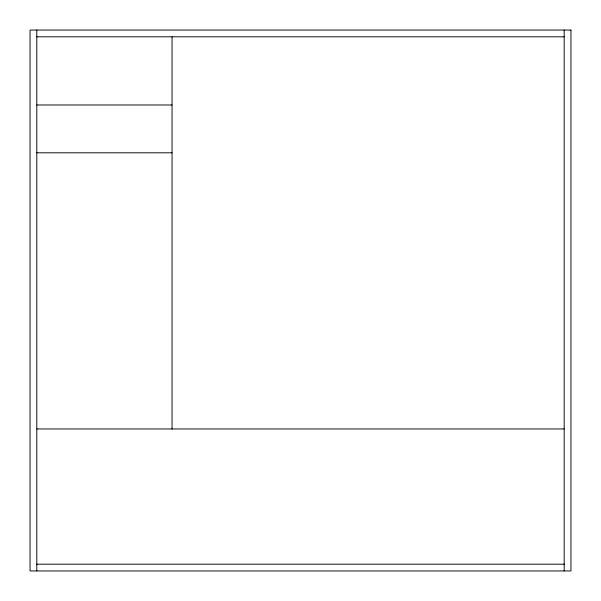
<?xml version="1.0" encoding="UTF-8"?>
<svg xmlns="http://www.w3.org/2000/svg" width="601" height="601" viewBox="0 0 601 601"><rect width="100%" height="100%" fill="white"/><g stroke="black" fill="none" stroke-linecap="round" stroke-linejoin="round"><path stroke-width="0.9" d="M36.811 36.811L564.189 36.811M36.811 104.987L172.036 104.987M36.811 152.797L172.036 152.797M36.811 428.964L564.189 428.964M36.608 564.189L564.399 564.189M564.189 30.05L564.189 570.95M172.036 36.811L172.036 428.964M36.811 30.05L36.811 570.95M570.95 30.05L30.05 30.05L30.05 570.95L570.95 570.95L570.95 30.05"/></g></svg>
